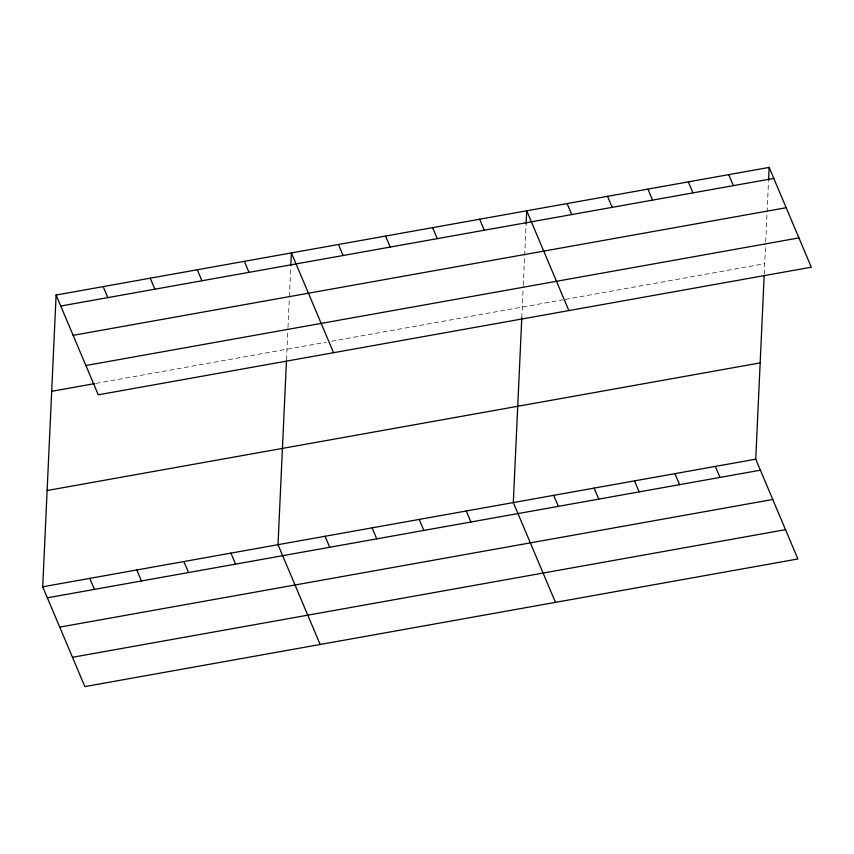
<?xml version="1.0" encoding="UTF-8"?>
<svg xmlns="http://www.w3.org/2000/svg" width="854" height="854" viewBox="0 0 854 854"><rect width="100%" height="100%" fill="white"/><g stroke="black" fill="none" stroke-linecap="round" stroke-linejoin="round"><path stroke-width="0.64" stroke-dasharray="4.27 3.2" d="M286.496 359.78L287.926 328.662M287.99 327.381L289.346 297.854M289.41 296.562L290.766 267.035M521.805 317.667L523.235 286.549M523.288 285.257L526.128 223.641M764.234 274.273L765.664 243.155M765.728 241.874L768.504 181.528M96.128 383.361L326.207 342.187M331.437 341.248L562.701 299.85M565.305 299.391L764.725 263.694"/><path stroke-width="1.28" d="M764.181 275.596L755.737 459.185L797.892 558.964L84.856 686.595L42.7 586.805L56.108 295.036L769.144 167.405L811.3 267.195L98.263 394.815L56.108 295.036M286.442 361.103L278.009 544.692L320.154 644.471M290.819 265.754L291.406 252.912L333.562 352.702M521.805 317.667L513.307 502.568L555.463 602.358M526.128 223.641L526.715 210.799L568.871 310.589M768.557 180.247L769.144 167.405M60.751 306.042L773.799 178.411M73.134 335.334L786.171 207.714M85.88 365.523L798.928 237.903M51.678 391.313L94.826 383.595M47.119 490.516L760.167 362.897M42.7 586.805L755.737 459.185M47.354 597.811L760.391 470.191M59.727 627.114L772.763 499.483M72.473 657.292L785.52 529.672M728.74 174.643L733.394 185.649M688.335 181.87L692.989 192.876M647.93 189.108L652.584 200.114M607.525 196.335L612.179 207.341M715.332 466.412L719.986 477.418M567.12 203.572L571.774 214.578M674.927 473.65L679.581 484.656M634.522 480.877L639.176 491.883M594.117 488.104L598.771 499.12M479.649 219.222L484.303 230.228M553.712 495.341L558.367 506.347M432.594 227.644L437.237 238.65M385.528 236.067L390.182 247.073M466.252 510.991L470.896 522.007M338.472 244.49L343.116 255.495M419.186 519.424L423.84 530.43M372.13 527.847L376.774 538.853M244.351 261.345L248.994 272.351M325.064 536.269L329.719 547.275M197.285 269.768L201.939 280.774M150.229 278.19L154.873 289.196M230.943 553.114L235.597 564.12M103.163 286.613L107.817 297.619M183.888 561.537L188.531 572.543M136.821 569.96L141.476 580.966M89.766 578.382L94.41 589.388"/></g></svg>
